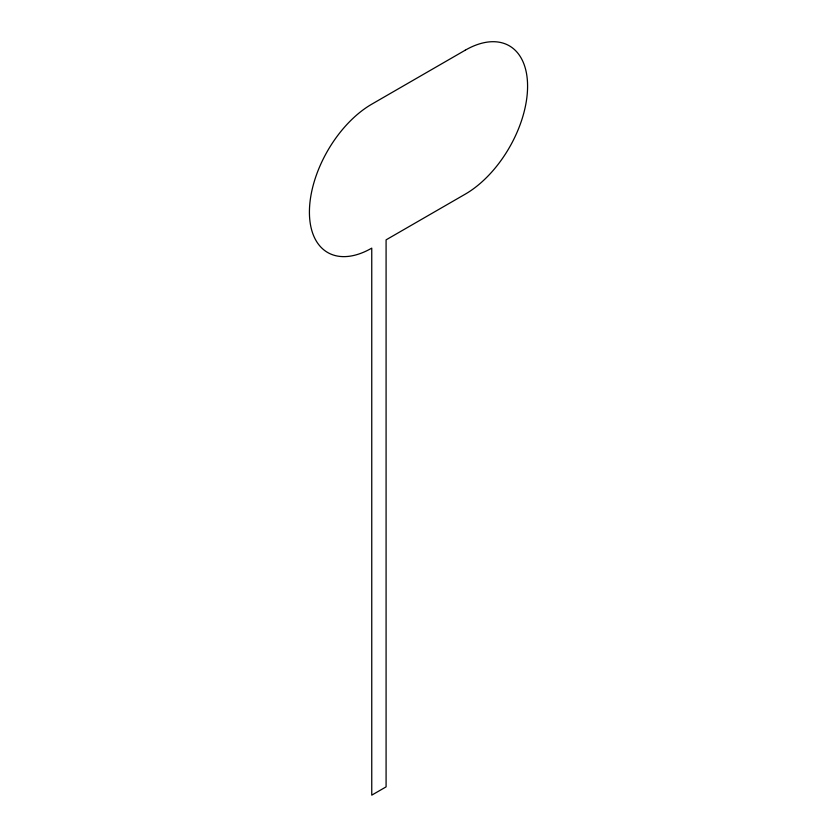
<?xml version="1.0" encoding="UTF-8"?>
<svg xmlns="http://www.w3.org/2000/svg" width="837" height="837" viewBox="0 0 837 837"><rect width="100%" height="100%" fill="white"/><g stroke="black" fill="none" stroke-linecap="round" stroke-linejoin="round"><path stroke-width="1.26" d="M465.246 50.199L371.754 104.186A88.147 50.89 -60 0 0 309.418 212.148A88.147 50.89 -60 0 0 371.754 248.129L371.754 795.15L386.087 786.874L386.087 239.853L465.246 194.153A88.147 50.89 -60 0 0 527.582 86.19A88.147 50.89 -60 0 0 465.246 50.199"/></g></svg>
